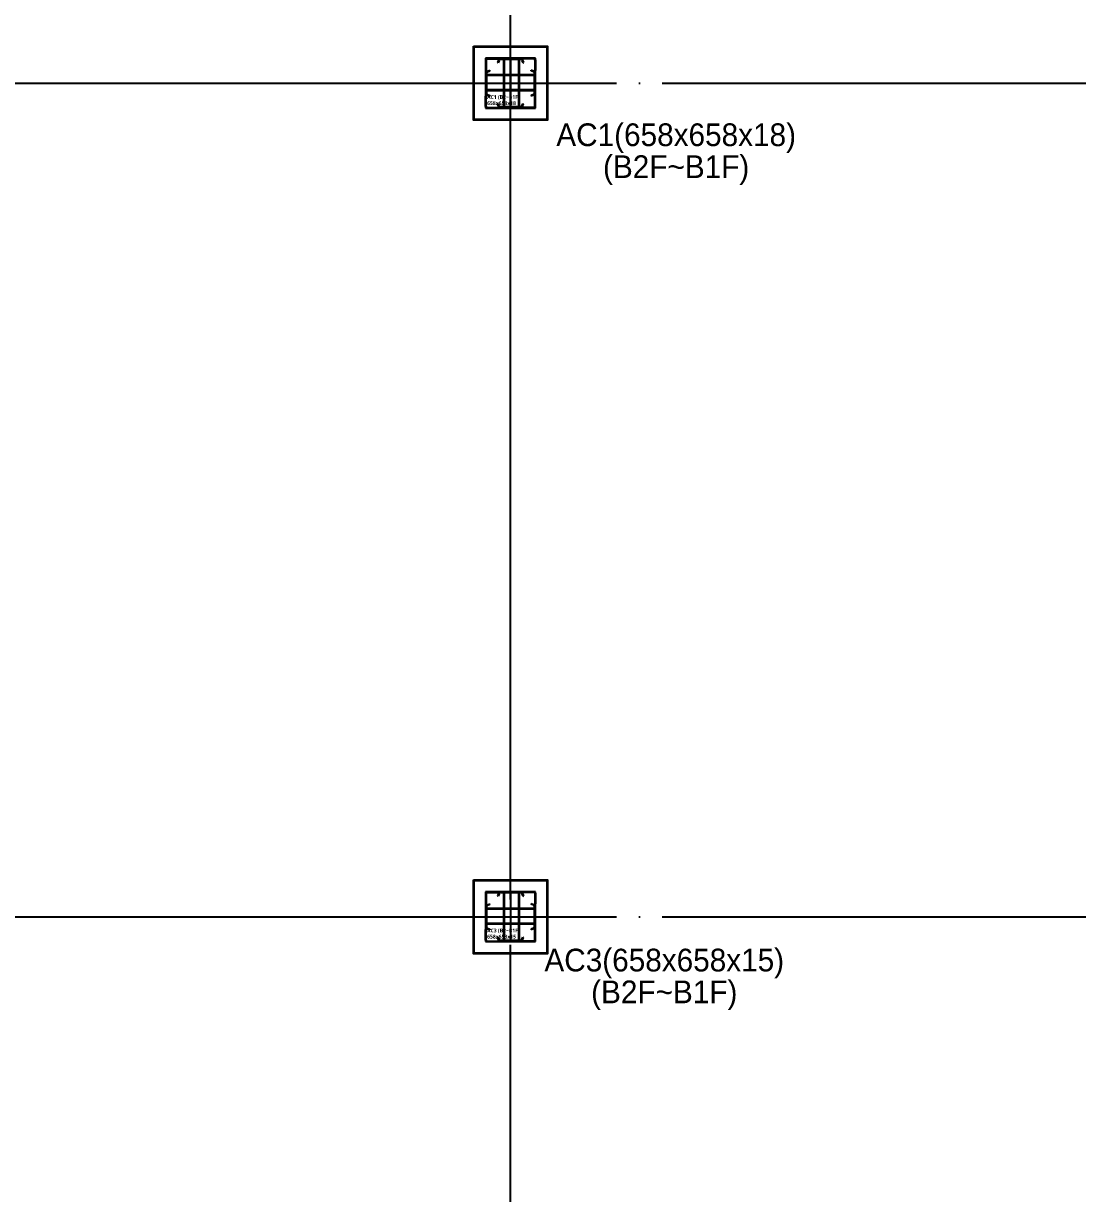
# Model space of a CAD drawing. Header units: millimetres. Extents: x -47382 to 204618, y -51045 to 127155.
# Drawn here: x 84571 to 98484, y 14717 to 30160 of the extents above; entities that cross this region are included whole.
import ezdxf
from ezdxf.enums import TextEntityAlignment as Align

# ---------------------------------------------------------------- set-up
doc = ezdxf.new("R2010")
doc.units = ezdxf.units.MM
doc.header["$LTSCALE"] = 300
doc.header["$MEASUREMENT"] = 0
doc.linetypes.add('CEN', pattern=[62, 60, -1, 0, -1])
doc.layers.get('0').update_dxf_attribs({"linetype": 'CONTINUOUS'})
doc.layers.get('Defpoints').update_dxf_attribs({"color": 153, "linetype": 'CONTINUOUS'})
for name, color, linetype in [('A-ST-AXIS-CEN', 252, 'CEN'), ('A-ST-COL', 2, 'CONTINUOUS'), ('Bound', 9, 'CONTINUOUS'), ('갈바륨 W-140', 71, 'CONTINUOUS'), ('저온단열', 160, 'CONTINUOUS')]:
    doc.layers.add(name, color=color, linetype=linetype)
doc.layers.add('Defpoint', color=161, linetype='CONTINUOUS', plot=False)
doc.styles.add('SH_대대리576', font='NanumGothicBold.ttf')
doc.styles.add('돋움', font='')
doc.styles.get('돋움').set_extended_font_data('Dotum')

# ---------------------------------------------------------------- blocks, each defined once
blk = doc.blocks.new('AC1 (b2~b1f)')
for points in [[(179, 658), (479, 658), (479, 640), (179, 640)], [(0, 479), (0, 179), (18, 179), (18, 479)], [(658, 179), (658, 479), (640, 479), (640, 179)], [(179, 0), (479, 0), (479, 18), (179, 18)]]:
    blk.add_hatch(color=9).paths.add_polyline_path(points)
for p, q in [((235, 640), (235, 18)), ((244, 640), (244, 18)), ((435, 640), (435, 18)), ((444, 640), (444, 0)), ((18, 443), (640, 443)), ((18, 434), (640, 434)), ((18, 244), (640, 244)), ((18, 235), (640, 235))]:
    blk.add_line(p, q)
at = {"color": 8, "linetype": 'Continuous'}
for points in [[(179, 658), (479, 658), (479, 640), (179, 640)], [(0, 479), (0, 179), (18, 179), (18, 479)], [(658, 179), (658, 479), (640, 479), (640, 179)], [(179, 0), (479, 0), (479, 18), (179, 18)]]:
    blk.add_lwpolyline(points, close=True, dxfattribs=at)
at = {"layer": 'A-ST-COL'}
for p, q in [((0, 638), (0, 499)), ((8, 638), (8, 499)), ((20, 658), (159, 658)), ((20, 650), (159, 650)), ((170, 634), (157, 603)), ((178, 631), (165, 600)), ((480, 631), (493, 600)), ((488, 634), (501, 603)), ((638, 658), (499, 658)), ((638, 650), (499, 650)), ((650, 638), (650, 499)), ((658, 638), (658, 499)), ((24, 488), (55, 501)), ((27, 480), (58, 493)), ((58, 493), (55, 501)), ((165, 600), (157, 603)), ((493, 600), (501, 603)), ((600, 493), (603, 501)), ((631, 480), (600, 493)), ((634, 488), (603, 501)), ((0, 20), (0, 159)), ((8, 20), (8, 159)), ((24, 170), (55, 157)), ((27, 178), (58, 165)), ((58, 165), (55, 157)), ((631, 178), (600, 165)), ((600, 165), (603, 157)), ((634, 170), (603, 157)), ((650, 20), (650, 159)), ((658, 20), (658, 159)), ((20, 8), (159, 8)), ((20, 0), (159, 0)), ((165, 58), (157, 55)), ((170, 24), (157, 55)), ((178, 27), (165, 58)), ((480, 27), (493, 58)), ((488, 24), (501, 55)), ((493, 58), (501, 55)), ((638, 8), (499, 8)), ((638, 0), (499, 0))]:
    blk.add_line(p, q, dxfattribs=at)
for centre, radius, start, end in [((20, 638), 20, 90, 180), ((20, 638), 12, 90, 180), ((159, 638), 20, 340, 90), ((159, 638), 12, 340, 90), ((499, 638), 20, 90, 200), ((499, 638), 12, 90, 200), ((638, 638), 20, 0, 90), ((638, 638), 12, 0, 90), ((20, 499), 20, 180, 290), ((20, 499), 12, 180, 290), ((638, 499), 20, 250, 0), ((638, 499), 12, 250, 0), ((20, 159), 20, 70, 180), ((20, 159), 12, 70, 180), ((638, 159), 20, 0, 110), ((638, 159), 12, 0, 110), ((20, 20), 20, 180, 270), ((20, 20), 12, 180, 270), ((159, 20), 20, 270, 20), ((159, 20), 12, 270, 20), ((499, 20), 20, 160, 270), ((499, 20), 12, 160, 270), ((638, 20), 20, 270, 0), ((638, 20), 12, 270, 0)]:
    blk.add_arc(centre, radius, start, end, dxfattribs=at)
at = {"layer": 'Bound', "color": 9, "linetype": 'Continuous'}
for p, q in [((658, 658), (0, 658)), ((0, 658), (0, 0)), ((658, 0), (658, 658)), ((0, 0), (658, 0))]:
    blk.add_line(p, q, dxfattribs=at)
at = {"layer": 'Defpoint'}
for p, q in [((329, 658), (329, 0)), ((0, 329), (658, 329))]:
    blk.add_line(p, q, dxfattribs=at)
at = {"layer": 'Defpoint', "linetype": 'Continuous', "style": 'SH_대대리576'}
for s, p in [('AC1 (B2~B1F)', (20, 147)), ('658x658x18', (20, 66))]:
    blk.add_text(s, height=50, dxfattribs=at).set_placement(p, align=Align.MIDDLE_LEFT)
blk = doc.blocks.new('AC3(b2~b1f)')
for points in [[(179, 658), (479, 658), (479, 643), (179, 643)], [(0, 479), (0, 179), (15, 179), (15, 479)], [(658, 179), (658, 479), (643, 479), (643, 179)], [(179, 0), (479, 0), (479, 15), (179, 15)]]:
    blk.add_hatch(color=9).paths.add_polyline_path(points)
for p, q in [((235, 640), (235, 18)), ((244, 640), (244, 18)), ((435, 640), (435, 18)), ((444, 640), (444, 0)), ((18, 443), (640, 443)), ((18, 434), (640, 434)), ((18, 244), (640, 244)), ((18, 235), (640, 235))]:
    blk.add_line(p, q)
at = {"color": 8, "linetype": 'Continuous'}
for points in [[(179, 658), (479, 658), (479, 643), (179, 643)], [(0, 479), (0, 179), (15, 179), (15, 479)], [(658, 179), (658, 479), (643, 479), (643, 179)], [(179, 0), (479, 0), (479, 15), (179, 15)]]:
    blk.add_lwpolyline(points, close=True, dxfattribs=at)
at = {"layer": 'A-ST-COL'}
for p, q in [((0, 638), (0, 499)), ((8, 638), (8, 499)), ((20, 658), (159, 658)), ((20, 650), (159, 650)), ((170, 634), (157, 603)), ((178, 631), (165, 600)), ((480, 631), (493, 600)), ((488, 634), (501, 603)), ((638, 658), (499, 658)), ((638, 650), (499, 650)), ((650, 638), (650, 499)), ((658, 638), (658, 499)), ((24, 488), (55, 501)), ((27, 480), (58, 493)), ((58, 493), (55, 501)), ((165, 600), (157, 603)), ((493, 600), (501, 603)), ((600, 493), (603, 501)), ((631, 480), (600, 493)), ((634, 488), (603, 501)), ((0, 20), (0, 159)), ((8, 20), (8, 159)), ((24, 170), (55, 157)), ((27, 178), (58, 165)), ((58, 165), (55, 157)), ((631, 178), (600, 165)), ((600, 165), (603, 157)), ((634, 170), (603, 157)), ((650, 20), (650, 159)), ((658, 20), (658, 159)), ((20, 8), (159, 8)), ((20, 0), (159, 0)), ((165, 58), (157, 55)), ((170, 24), (157, 55)), ((178, 27), (165, 58)), ((480, 27), (493, 58)), ((488, 24), (501, 55)), ((493, 58), (501, 55)), ((638, 8), (499, 8)), ((638, 0), (499, 0))]:
    blk.add_line(p, q, dxfattribs=at)
for centre, radius, start, end in [((20, 638), 20, 90, 180), ((20, 638), 12, 90, 180), ((159, 638), 20, 340, 90), ((159, 638), 12, 340, 90), ((499, 638), 20, 90, 200), ((499, 638), 12, 90, 200), ((638, 638), 20, 0, 90), ((638, 638), 12, 0, 90), ((20, 499), 20, 180, 290), ((20, 499), 12, 180, 290), ((638, 499), 20, 250, 0), ((638, 499), 12, 250, 0), ((20, 159), 20, 70, 180), ((20, 159), 12, 70, 180), ((638, 159), 20, 0, 110), ((638, 159), 12, 0, 110), ((20, 20), 20, 180, 270), ((20, 20), 12, 180, 270), ((159, 20), 20, 270, 20), ((159, 20), 12, 270, 20), ((499, 20), 20, 160, 270), ((499, 20), 12, 160, 270), ((638, 20), 20, 270, 0), ((638, 20), 12, 270, 0)]:
    blk.add_arc(centre, radius, start, end, dxfattribs=at)
at = {"layer": 'Bound', "color": 9, "linetype": 'Continuous'}
for p, q in [((658, 658), (0, 658)), ((0, 658), (0, 0)), ((658, 0), (658, 658)), ((0, 0), (658, 0))]:
    blk.add_line(p, q, dxfattribs=at)
at = {"layer": 'Defpoint'}
for p, q in [((329, 658), (329, 0)), ((0, 329), (658, 329))]:
    blk.add_line(p, q, dxfattribs=at)
at = {"layer": 'Defpoint', "linetype": 'Continuous', "style": 'SH_대대리576'}
for s, p in [('AC3 (B2~B1F)', (20, 147)), ('658x658x15', (20, 66))]:
    blk.add_text(s, height=50, dxfattribs=at).set_placement(p, align=Align.MIDDLE_LEFT)
blk = doc.blocks.new('ACT 지하2층구조평면도')
for name, p in [('AC1 (b2~b1f)', (138053, 80087)), ('AC3(b2~b1f)', (138053, 69087))]:
    blk.add_blockref(name, p)

msp = doc.modelspace()

# ---------------------------------------------------------------- linework, layer by layer
at = {"layer": 'A-ST-AXIS-CEN'}
for p, q in [((91000, 0), (91000, 99371)), ((0, 29371), (142000, 29371)), ((0, 18371), (142000, 18371))]:
    msp.add_line(p, q, dxfattribs=at)
at = {"layer": '갈바륨 W-140'}
for points in [[(90511, 29860), (91489, 29860), (91489, 28882), (90511, 28882)], [(90511, 18860), (91489, 18860), (91489, 17882), (90511, 17882)]]:
    msp.add_lwpolyline(points, close=True, dxfattribs=at)
at = {"layer": '저온단열'}
for points in [[(90521, 29850), (91479, 29850), (91479, 28892), (90521, 28892)], [(90521, 18850), (91479, 18850), (91479, 17892), (90521, 17892)]]:
    msp.add_lwpolyline(points, close=True, dxfattribs=at)

# ---------------------------------------------------------------- block references
msp.add_blockref('ACT 지하2층구조평면도', (-47382, -51045))

# ---------------------------------------------------------------- texts
at = {"layer": 'Defpoints', "linetype": 'Continuous', "style": '돋움'}
for s, p in [('AC1(658x658x18)', (93186, 28451)), ('(B2F~B1F)', (93186, 28030)), ('AC3(658x658x15)', (93029, 17559)), ('(B2F~B1F)', (93029, 17139))]:
    msp.add_text(s, height=300, dxfattribs=at).set_placement(p, align=Align.BOTTOM_CENTER)

doc.saveas('drawing.dxf')
